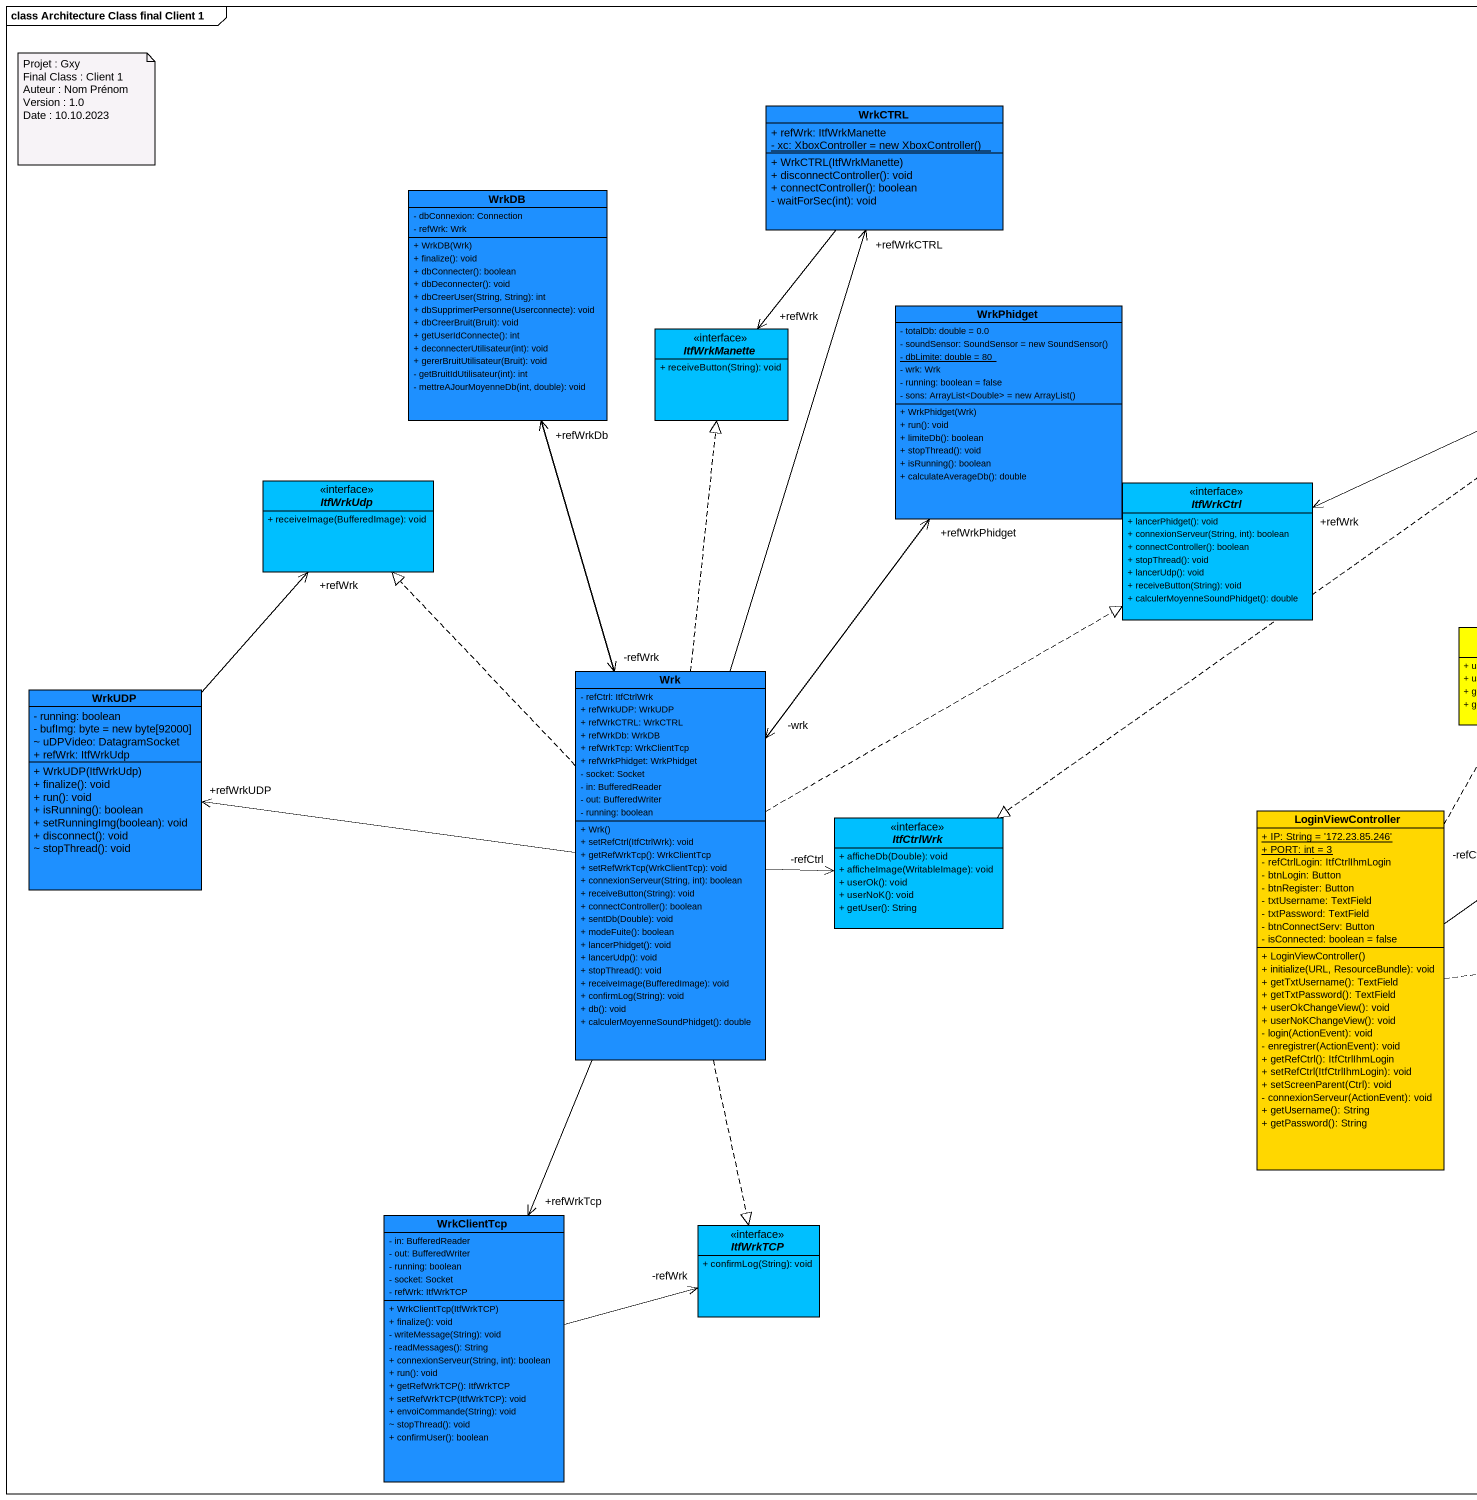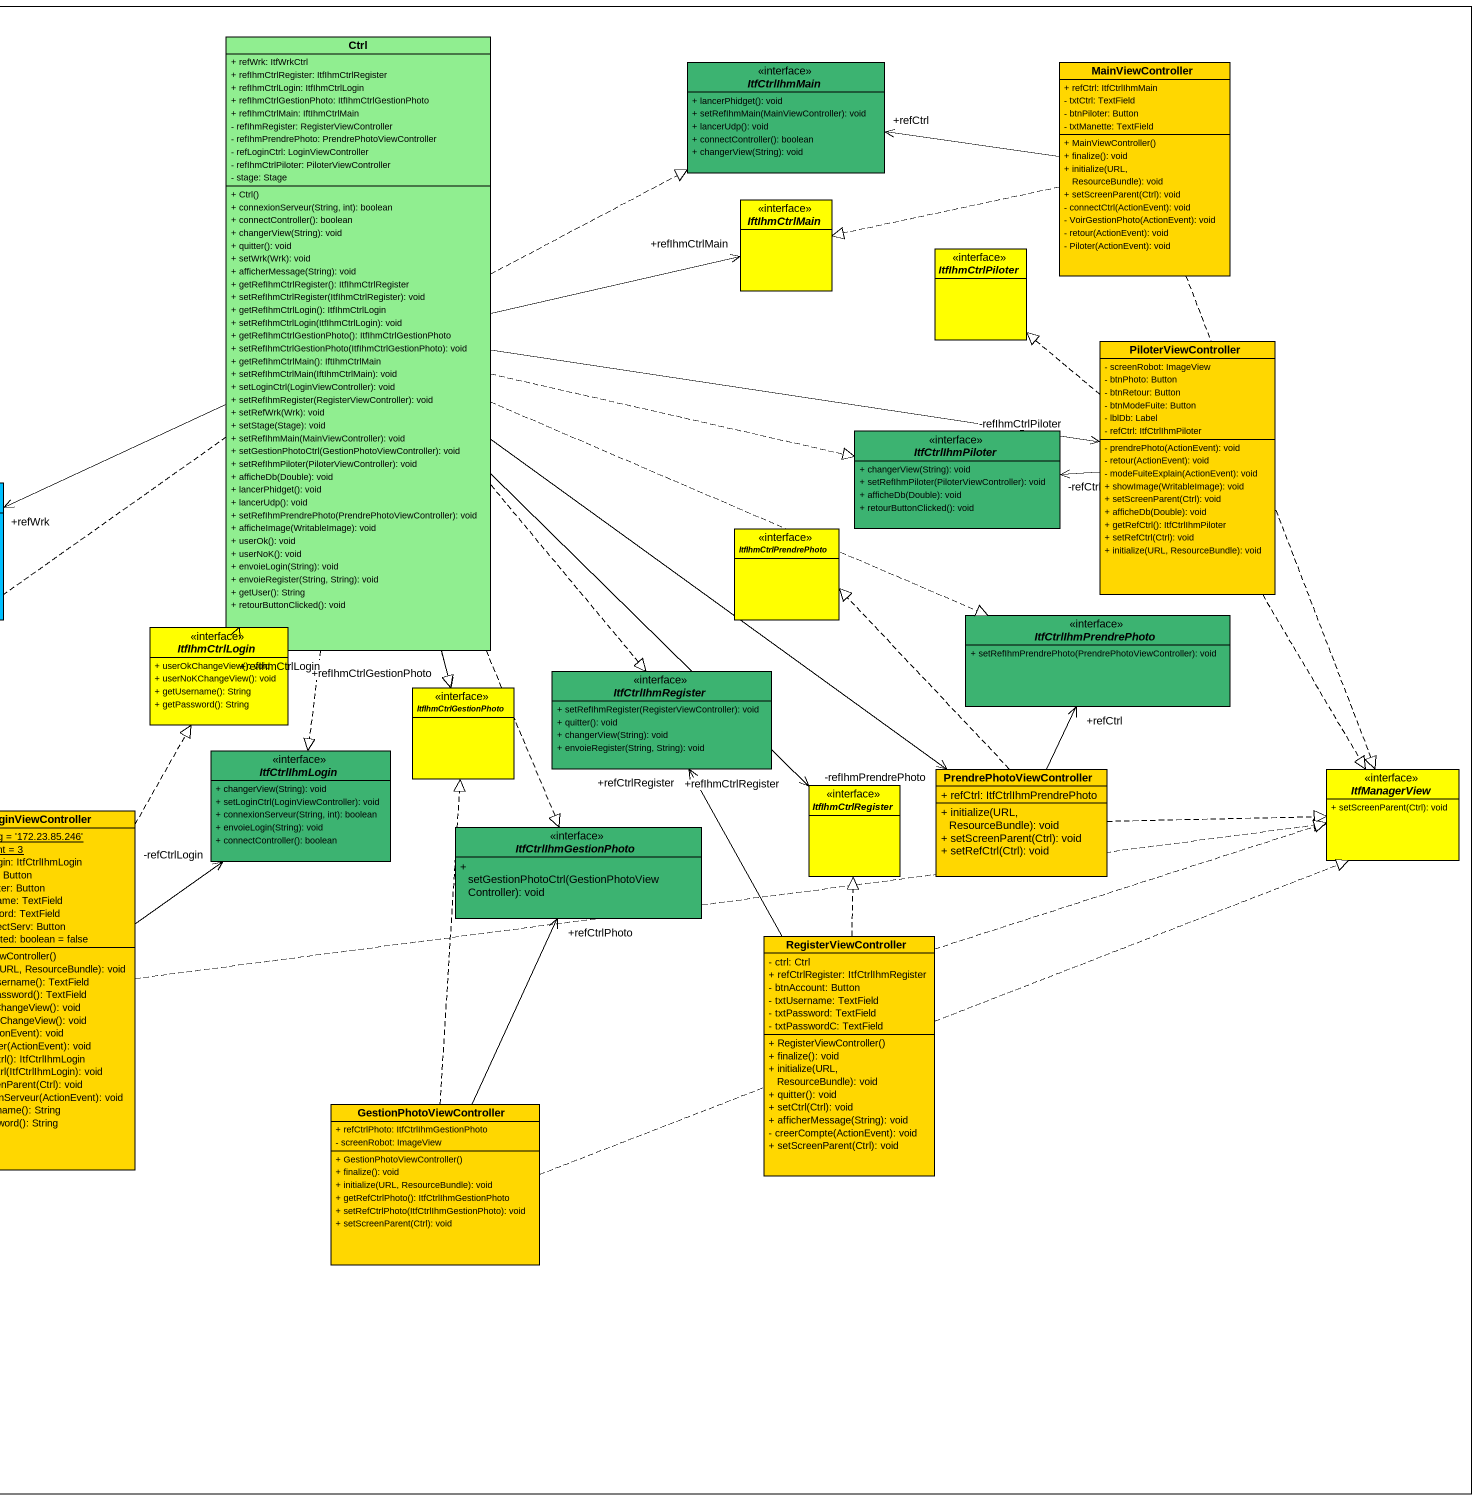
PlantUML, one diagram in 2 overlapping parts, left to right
@startuml
mainframe class Architecture Class final Client 1
hide circle
hide empty members
skinparam classAttributeIconSize 0
class Ctrl #90EE90 {
  + refWrk: ItfWrkCtrl
  + refIhmCtrlRegister: ItfIhmCtrlRegister
  + refIhmCtrlLogin: ItfIhmCtrlLogin
  + refIhmCtrlGestionPhoto: ItfIhmCtrlGestionPhoto
  + refIhmCtrlMain: IftIhmCtrlMain
  - refIhmRegister: RegisterViewController
  - refIhmPrendrePhoto: PrendrePhotoViewController
  - refLoginCtrl: LoginViewController
  - refIhmCtrlPiloter: PiloterViewController
  - stage: Stage
  + Ctrl()
  + connexionServeur(String, int): boolean
  + connectController(): boolean
  + changerView(String): void
  + quitter(): void
  + setWrk(Wrk): void
  + afficherMessage(String): void
  + getRefIhmCtrlRegister(): ItfIhmCtrlRegister
  + setRefIhmCtrlRegister(ItfIhmCtrlRegister): void
  + getRefIhmCtrlLogin(): ItfIhmCtrlLogin
  + setRefIhmCtrlLogin(ItfIhmCtrlLogin): void
  + getRefIhmCtrlGestionPhoto(): ItfIhmCtrlGestionPhoto
  + setRefIhmCtrlGestionPhoto(ItfIhmCtrlGestionPhoto): void
  + getRefIhmCtrlMain(): IftIhmCtrlMain
  + setRefIhmCtrlMain(IftIhmCtrlMain): void
  + setLoginCtrl(LoginViewController): void
  + setRefIhmRegister(RegisterViewController): void
  + setRefWrk(Wrk): void
  + setStage(Stage): void
  + setRefIhmMain(MainViewController): void
  + setGestionPhotoCtrl(GestionPhotoViewController): void
  + setRefIhmPiloter(PiloterViewController): void
  + afficheDb(Double): void
  + lancerPhidget(): void
  + lancerUdp(): void
  + setRefIhmPrendrePhoto(PrendrePhotoViewController): void
  + afficheImage(WritableImage): void
  + userOk(): void
  + userNoK(): void
  + envoieLogin(String): void
  + envoieRegister(String, String): void
  + getUser(): String
  + retourButtonClicked(): void
}
interface ItfCtrlIhmMain #3CB371 {
  + lancerPhidget(): void
  + setRefIhmMain(MainViewController): void
  + lancerUdp(): void
  + connectController(): boolean
  + changerView(String): void
}
class MainViewController #FFD700 {
  + refCtrl: ItfCtrlIhmMain
  - txtCtrl: TextField
  - btnPiloter: Button
  - txtManette: TextField
  + MainViewController()
  + finalize(): void
  + initialize(URL, ResourceBundle): void
  + setScreenParent(Ctrl): void
  - connectCtrl(ActionEvent): void
  - VoirGestionPhoto(ActionEvent): void
  - retour(ActionEvent): void
  - Piloter(ActionEvent): void
}
class WrkCTRL #1E90FF {
  + refWrk: ItfWrkManette
  {static} {field} - xc: XboxController = new XboxController()
  + WrkCTRL(ItfWrkManette)
  + disconnectController(): void
  + connectController(): boolean
  - waitForSec(int): void
}
class WrkDB #1E90FF {
  - dbConnexion: Connection
  - refWrk: Wrk
  + WrkDB(Wrk)
  + finalize(): void
  + dbConnecter(): boolean
  + dbDeconnecter(): void
  + dbCreerUser(String, String): int
  + dbSupprimerPersonne(Userconnecte): void
  + dbCreerBruit(Bruit): void
  + getUserIdConnecte(): int
  + deconnecterUtilisateur(int): void
  + gererBruitUtilisateur(Bruit): void
  - getBruitIdUtilisateur(int): int
  - mettreAJourMoyenneDb(int, double): void
}
interface IftIhmCtrlMain #FFFF00
interface ItfIhmCtrlPiloter #FFFF00
class WrkPhidget #1E90FF {
  - totalDb: double = 0.0
  {field} - soundSensor: SoundSensor = new SoundSensor()
  {static} - dbLimite: double = 80
  - wrk: Wrk
  - running: boolean = false
  {field} - sons: ArrayList<Double> = new ArrayList()
  + WrkPhidget(Wrk)
  + run(): void
  + limiteDb(): boolean
  + stopThread(): void
  + isRunning(): boolean
  + calculateAverageDb(): double
}
interface ItfWrkManette #00BFFF {
  + receiveButton(String): void
}
class PiloterViewController #FFD700 {
  - screenRobot: ImageView
  - btnPhoto: Button
  - btnRetour: Button
  - btnModeFuite: Button
  - lblDb: Label
  - refCtrl: ItfCtrlIhmPiloter
  - prendrePhoto(ActionEvent): void
  - retour(ActionEvent): void
  - modeFuiteExplain(ActionEvent): void
  + showImage(WritableImage): void
  + setScreenParent(Ctrl): void
  + afficheDb(Double): void
  + getRefCtrl(): ItfCtrlIhmPiloter
  + setRefCtrl(Ctrl): void
  + initialize(URL, ResourceBundle): void
}
interface ItfCtrlIhmPiloter #3CB371 {
  + changerView(String): void
  + setRefIhmPiloter(PiloterViewController): void
  + afficheDb(Double): void
  + retourButtonClicked(): void
}
interface ItfWrkUdp #00BFFF {
  + receiveImage(BufferedImage): void
}
interface ItfWrkCtrl #00BFFF {
  + lancerPhidget(): void
  + connexionServeur(String, int): boolean
  + connectController(): boolean
  + stopThread(): void
  + lancerUdp(): void
  + receiveButton(String): void
  + calculerMoyenneSoundPhidget(): double
}
interface ItfIhmCtrlPrendrePhoto #FFFF00
interface ItfIhmCtrlLogin #FFFF00 {
  + userOkChangeView(): void
  + userNoKChangeView(): void
  + getUsername(): String
  + getPassword(): String
}
interface ItfCtrlIhmPrendrePhoto #3CB371 {
  + setRefIhmPrendrePhoto(PrendrePhotoViewController): void
}
class WrkUDP #1E90FF {
  - running: boolean
  - bufImg: byte = new byte[92000]
  ~ uDPVideo: DatagramSocket
  + refWrk: ItfWrkUdp
  + WrkUDP(ItfWrkUdp)
  + finalize(): void
  + run(): void
  + isRunning(): boolean
  + setRunningImg(boolean): void
  + disconnect(): void
  ~ stopThread(): void
}
class Wrk #1E90FF {
  - refCtrl: ItfCtrlWrk
  + refWrkUDP: WrkUDP
  + refWrkCTRL: WrkCTRL
  + refWrkDb: WrkDB
  + refWrkTcp: WrkClientTcp
  + refWrkPhidget: WrkPhidget
  - socket: Socket
  - in: BufferedReader
  - out: BufferedWriter
  - running: boolean
  + Wrk()
  + setRefCtrl(ItfCtrlWrk): void
  + getRefWrkTcp(): WrkClientTcp
  + setRefWrkTcp(WrkClientTcp): void
  + connexionServeur(String, int): boolean
  + receiveButton(String): void
  + connectController(): boolean
  + sentDb(Double): void
  + modeFuite(): boolean
  + lancerPhidget(): void
  + lancerUdp(): void
  + stopThread(): void
  + receiveImage(BufferedImage): void
  + confirmLog(String): void
  + db(): void
  + calculerMoyenneSoundPhidget(): double
}
interface ItfIhmCtrlGestionPhoto #FFFF00
interface ItfCtrlIhmRegister #3CB371 {
  + setRefIhmRegister(RegisterViewController): void
  + quitter(): void
  + changerView(String): void
  + envoieRegister(String, String): void
}
interface ItfCtrlIhmLogin #3CB371 {
  + changerView(String): void
  + setLoginCtrl(LoginViewController): void
  + connexionServeur(String, int): boolean
  + envoieLogin(String): void
  + connectController(): boolean
}
class PrendrePhotoViewController #FFD700 {
  + refCtrl: ItfCtrlIhmPrendrePhoto
  + initialize(URL, ResourceBundle): void
  + setScreenParent(Ctrl): void
  + setRefCtrl(Ctrl): void
}
interface ItfManagerView #FFFF00 {
  + setScreenParent(Ctrl): void
}
interface ItfCtrlWrk #00BFFF {
  + afficheDb(Double): void
  + afficheImage(WritableImage): void
  + userOk(): void
  + userNoK(): void
  + getUser(): String
}
class LoginViewController #FFD700 {
  {static} + IP: String = '172.23.85.246'
  {static} + PORT: int = 3
  - refCtrlLogin: ItfCtrlIhmLogin
  - btnLogin: Button
  - btnRegister: Button
  - txtUsername: TextField
  - txtPassword: TextField
  - btnConnectServ: Button
  - isConnected: boolean = false
  + LoginViewController()
  + initialize(URL, ResourceBundle): void
  + getTxtUsername(): TextField
  + getTxtPassword(): TextField
  + userOkChangeView(): void
  + userNoKChangeView(): void
  - login(ActionEvent): void
  - enregistrer(ActionEvent): void
  + getRefCtrl(): ItfCtrlIhmLogin
  + setRefCtrl(ItfCtrlIhmLogin): void
  + setScreenParent(Ctrl): void
  - connexionServeur(ActionEvent): void
  + getUsername(): String
  + getPassword(): String
}
interface ItfCtrlIhmGestionPhoto #3CB371 {
  + setGestionPhotoCtrl(GestionPhotoViewController): void
}
interface ItfIhmCtrlRegister #FFFF00
class RegisterViewController #FFD700 {
  - ctrl: Ctrl
  + refCtrlRegister: ItfCtrlIhmRegister
  - btnAccount: Button
  - txtUsername: TextField
  - txtPassword: TextField
  - txtPasswordC: TextField
  + RegisterViewController()
  + finalize(): void
  + initialize(URL, ResourceBundle): void
  + quitter(): void
  + setCtrl(Ctrl): void
  + afficherMessage(String): void
  - creerCompte(ActionEvent): void
  + setScreenParent(Ctrl): void
}
class GestionPhotoViewController #FFD700 {
  + refCtrlPhoto: ItfCtrlIhmGestionPhoto
  - screenRobot: ImageView
  + GestionPhotoViewController()
  + finalize(): void
  + initialize(URL, ResourceBundle): void
  + getRefCtrlPhoto(): ItfCtrlIhmGestionPhoto
  + setRefCtrlPhoto(ItfCtrlIhmGestionPhoto): void
  + setScreenParent(Ctrl): void
}
class WrkClientTcp #1E90FF {
  - in: BufferedReader
  - out: BufferedWriter
  - running: boolean
  - socket: Socket
  - refWrk: ItfWrkTCP
  + WrkClientTcp(ItfWrkTCP)
  + finalize(): void
  - writeMessage(String): void
  - readMessages(): String
  + connexionServeur(String, int): boolean
  + run(): void
  + getRefWrkTCP(): ItfWrkTCP
  + setRefWrkTCP(ItfWrkTCP): void
  + envoiCommande(String): void
  ~ stopThread(): void
  + confirmUser(): boolean
}
interface ItfWrkTCP #00BFFF {
  + confirmLog(String): void
}
Ctrl .right.|> ItfCtrlIhmMain
Ctrl -right-> "+refIhmCtrlMain" IftIhmCtrlMain
Ctrl -right-> "-refIhmCtrlPiloter" PiloterViewController
Ctrl .right.|> ItfCtrlIhmPiloter
Ctrl -left-> "+refWrk" ItfWrkCtrl
Ctrl --> "+refIhmCtrlLogin" ItfIhmCtrlLogin
Ctrl .right.|> ItfCtrlIhmPrendrePhoto
Ctrl --> "+refIhmCtrlGestionPhoto" ItfIhmCtrlGestionPhoto
Ctrl ..|> ItfIhmCtrlGestionPhoto
Ctrl ..|> ItfCtrlIhmRegister
Ctrl ..|> ItfCtrlIhmLogin
Ctrl --> "-refIhmPrendrePhoto" PrendrePhotoViewController
Ctrl ..|> ItfCtrlWrk
Ctrl ..|> ItfCtrlIhmGestionPhoto
Ctrl --> "+refIhmCtrlRegister" ItfIhmCtrlRegister
MainViewController -left-> "+refCtrl" ItfCtrlIhmMain
MainViewController .left.|> IftIhmCtrlMain
MainViewController ..|> ItfManagerView
WrkCTRL --> "+refWrk" ItfWrkManette
WrkDB --> "-refWrk" Wrk
WrkPhidget --> "-wrk" Wrk
PiloterViewController .up.|> ItfIhmCtrlPiloter
PiloterViewController -left-> "-refCtrl" ItfCtrlIhmPiloter
PiloterViewController ..|> ItfManagerView
WrkUDP -up-> "+refWrk" ItfWrkUdp
Wrk -up-> "+refWrkCTRL" WrkCTRL
Wrk -up-> "+refWrkDb" WrkDB
Wrk -up-> "+refWrkPhidget" WrkPhidget
Wrk .up.|> ItfWrkManette
Wrk .up.|> ItfWrkUdp
Wrk .right.|> ItfWrkCtrl
Wrk -left-> "+refWrkUDP" WrkUDP
Wrk -right-> "-refCtrl" ItfCtrlWrk
Wrk --> "+refWrkTcp" WrkClientTcp
Wrk ..|> ItfWrkTCP
PrendrePhotoViewController .up.|> ItfIhmCtrlPrendrePhoto
PrendrePhotoViewController -up-> "+refCtrl" ItfCtrlIhmPrendrePhoto
PrendrePhotoViewController .right.|> ItfManagerView
LoginViewController .up.|> ItfIhmCtrlLogin
LoginViewController -up-> "-refCtrlLogin" ItfCtrlIhmLogin
LoginViewController .right.|> ItfManagerView
RegisterViewController -up-> "+refCtrlRegister" ItfCtrlIhmRegister
RegisterViewController .right.|> ItfManagerView
RegisterViewController .up.|> ItfIhmCtrlRegister
GestionPhotoViewController .up.|> ItfIhmCtrlGestionPhoto
GestionPhotoViewController .right.|> ItfManagerView
GestionPhotoViewController -up-> "+refCtrlPhoto" ItfCtrlIhmGestionPhoto
WrkClientTcp -right-> "-refWrk" ItfWrkTCP
note as N1
  Projet : Gxy
  Final Class : Client 1
  Auteur : Nom Prénom
  Version : 1.0
  Date : 10.10.2023
end note
@enduml
